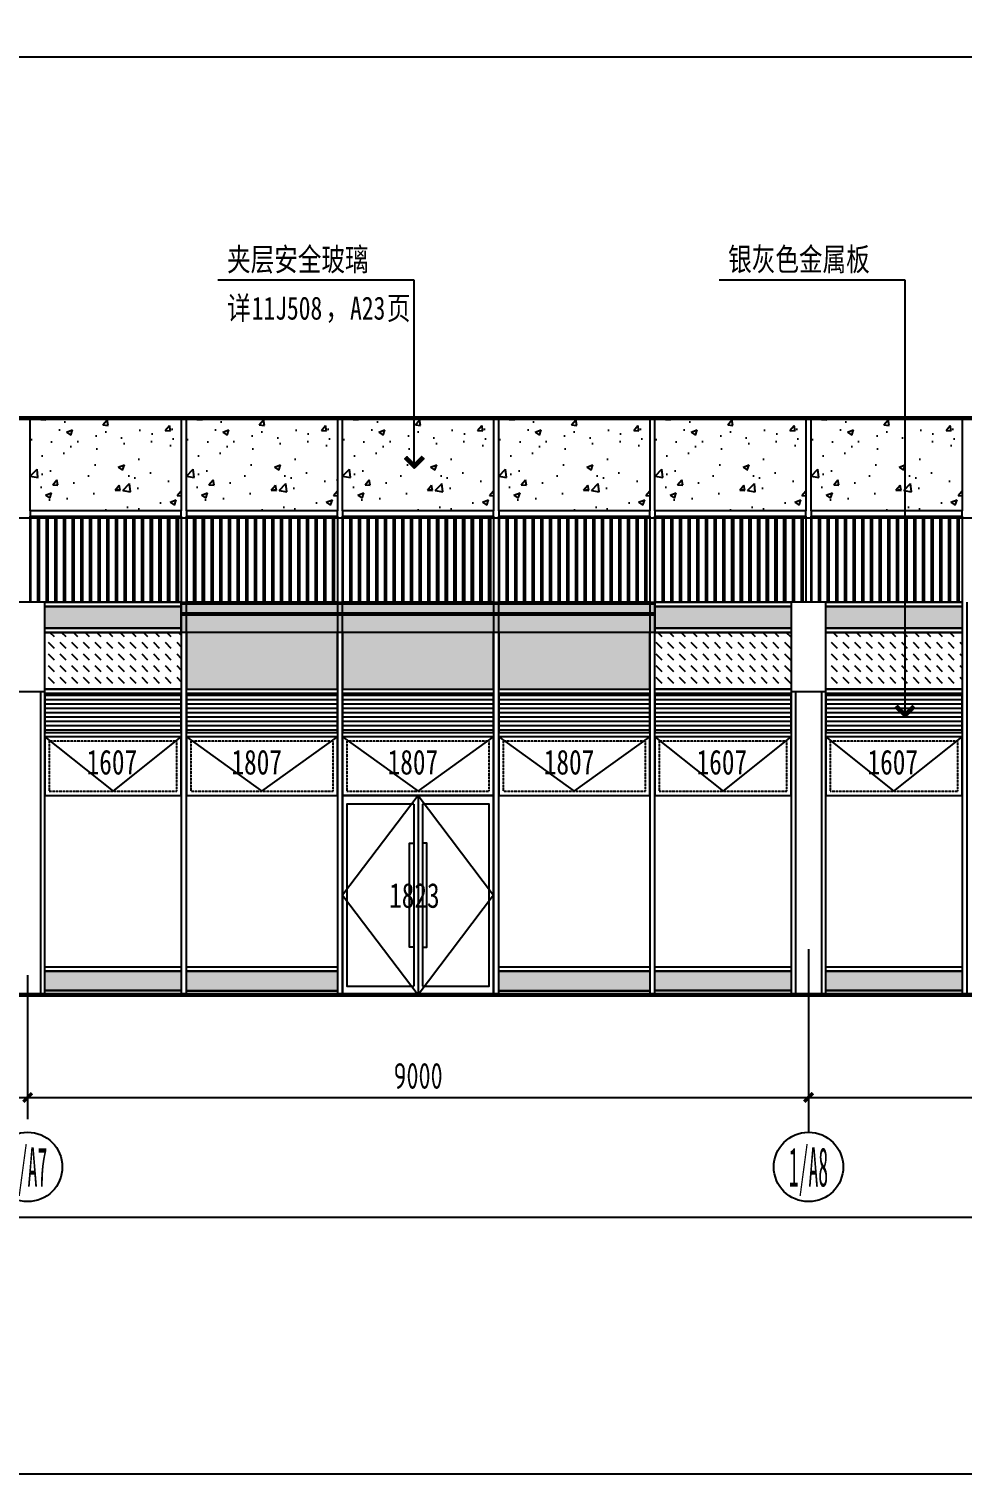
# Model space of a CAD drawing. Extents: x 72637 to 526294, y -245768 to 30884.
# Drawn here: x 188658 to 199413, y -110581 to -93920 of the extents above; entities that cross this region are included whole.
import ezdxf
from ezdxf.enums import TextEntityAlignment as Align

# ---------------------------------------------------------------- set-up
doc = ezdxf.new("R2010")
doc.units = 0
doc.header["$LTSCALE"] = 10
doc.header["$MEASUREMENT"] = 0
doc.linetypes.add('DASH', pattern=[0.35, 0.25, -0.1])
for name, color, linetype in [('$1$05-填充_天正', 26, 'Continuous'), ('01-标注_符号', 200, 'Continuous'), ('01-标注_轴线坐标', 132, 'Continuous'), ('02-TEXT_标注', 130, 'Continuous'), ('02-TEXT_轴号', 7, 'Continuous'), ('05-填充_156', 156, 'Continuous'), ('05-填充_168', 168, 'Continuous'), ('05-填充_18', 18, 'Continuous'), ('A-C_玻璃幕墙', 140, 'Continuous'), ('A-C_窗', 140, 'Continuous'), ('A-C_门', 150, 'Continuous'), ('AXIS_TEXT', 7, 'Continuous'), ('D-铝板', 181, 'Continuous'), ('E-立面轮廓', 241, 'Continuous')]:
    doc.layers.add(name, color=color, linetype=linetype)
doc.layers.add('04-不打印_辅助线', color=165, linetype='Continuous', plot=False)
doc.layers.add('DIM_MODI', color=6, linetype='Continuous', plot=False)
doc.styles.add('_TCH_AXIS', font='STXIHEI.TTF', dxfattribs={"width": 0.75})
doc.styles.add('_TCH_DIM_T3', font='ROS1', dxfattribs={"width": 0.8, "bigfont": 'JD'})
doc.styles.add('_TCH_LABEL', font='', dxfattribs={"width": 0.75})
doc.styles.add('COMPLEX', font='COMPLEX')
doc.styles.add('logo-3', font='', dxfattribs={"width": 0.8})
doc.styles.get("Standard").update_dxf_attribs({"font": 'STXIHEI.TTF', "width": 0.75})
doc.styles.get('_TCH_LABEL').set_extended_font_data('SimSun')
doc.styles.get('logo-3').set_extended_font_data('SimSun')
doc.dimstyles.new('_TCH_ARCH&&100', dxfattribs={"dimtxt": 297.5, "dimasz": 100, "dimexe": 250, "dimexo": 300, "dimgap": 100, "dimtad": 1, "dimdec": 0, "dimzin": 0, "dimdsep": 46, "dimtxsty": '_TCH_DIM_T3', "dimblk": 'ARCHTICK', "dimcen": 0.09, "dimclrt": 7, "dimazin": 2, "dimtfac": 1, "dimtdec": 0, "dimtix": 1, "dimtmove": 2, "dimatfit": 3, "dimfxl": 0, "dimtolj": 1, "dimtzin": 0, "dimarcsym": 0})
doc.dimstyles.new('副本 ISO-1', dxfattribs={"dimtxt": 2.5, "dimasz": 1.5, "dimexe": 1.25, "dimexo": 0.625, "dimtad": 1, "dimdec": 0, "dimtxsty": 'logo-3', "dimblk": 'ARCHTICK', "dimcen": 2.5, "dimdle": 1, "dimadec": 0, "dimazin": 0, "dimtfac": 1, "dimtdec": 0, "dimtix": 1, "dimtmove": 0, "dimatfit": 3, "dimldrblk": 'AR', "dimfxl": 0, "dimarcsym": 0})

# ---------------------------------------------------------------- blocks, each defined once
blk = doc.blocks.new('jhkuyfuk')
blk.add_lwpolyline([(-200, 0), (200, 0), (200, 4530), (-200, 4530)], close=True)
for points in [[(-200, 3500), (200, 3500)], [(-150, 3500), (-150, 0)], [(150, 3500), (150, 0)]]:
    blk.add_lwpolyline(points)
blk = doc.blocks.new('*U121')
at = {"layer": 'A-C_玻璃幕墙'}
blk.add_lwpolyline([(-30, 2265), (-30, -2265), (30, -2265), (30, 2265)], dxfattribs=at)
blk = doc.blocks.new('*U122')
at = {"layer": 'A-C_玻璃幕墙', "color": 0, "linetype": 'ByBlock', "lineweight": -2, "transparency": 16777216}
for p in [(0, 0), (1800, 0), (3600, 0), (5400, 0)]:
    blk.add_blockref('*U121', p, dxfattribs=at)
blk = doc.blocks.new('A$C5BC7050D')
for points in [[(-1735, 0), (5, 0), (5, 2300), (-1735, 2300)], [(-915, 550), (-965, 550), (-965, 1750), (-915, 1750)], [(-815, 550), (-765, 550), (-765, 1750), (-815, 1750)]]:
    blk.add_lwpolyline(points, close=True)
for points in [[(-865, 2300), (-1735, 1150), (-865, 0)], [(-915, 2200), (-1685, 2200), (-1685, 100), (-915, 100)], [(-915, 2200), (-915, 100)], [(-865, 2300), (-865, 0)], [(-865, 2300), (5, 1150), (-865, 0)], [(-815, 2200), (-815, 100)], [(-815, 100), (-45, 100), (-45, 2200), (-815, 2200)]]:
    blk.add_lwpolyline(points)
at = {"layer": '04-不打印_辅助线', "style": '_TCH_AXIS', "width": 0.75}
blk.add_text('1823', height=285.4, dxfattribs=at).set_placement((-1199, 1005))
blk = doc.blocks.new('A$C2E0A5E3B')
blk.add_lwpolyline([(-5, 0), (1735, 0), (1735, 675), (-5, 675)], close=True)
for points in [[(-5, 675), (865, 50)], [(865, 50), (1735, 675)]]:
    blk.add_lwpolyline(points)
at = {"linetype": 'DASH'}
blk.add_lwpolyline([(45, 50), (1685, 50), (1685, 625), (45, 625)], close=True, dxfattribs=at)
at = {"layer": '04-不打印_辅助线', "width": 0.75}
blk.add_text('1807', height=285.4, dxfattribs=at).set_placement((514, 242))
blk = doc.blocks.new('*U128')
at = {"layer": 'A-C_窗'}
blk.add_blockref('A$C2E0A5E3B', (-865, -337.5), dxfattribs=at)
blk = doc.blocks.new('*U129')
at = {"layer": 'A-C_窗', "color": 0, "linetype": 'ByBlock', "lineweight": -2, "transparency": 16777216}
for p in [(0, 0), (1800, 0), (3600, 0)]:
    blk.add_blockref('*U128', p, dxfattribs=at)
blk = doc.blocks.new('*U132')
at = {"layer": 'A-C_玻璃幕墙'}
blk.add_lwpolyline([(-30, 2265), (-30, -2265), (30, -2265), (30, 2265)], dxfattribs=at)
blk = doc.blocks.new('*U133')
at = {"layer": 'A-C_玻璃幕墙', "color": 0, "linetype": 'ByBlock', "lineweight": -2, "transparency": 16777216}
for p in [(0, 0), (1800, 0), (3600, 0), (5400, 0)]:
    blk.add_blockref('*U132', p, dxfattribs=at)
blk = doc.blocks.new('*U148')
at = {"layer": '05-填充_156'}
h = blk.add_hatch(dxfattribs=at)
h.set_pattern_fill('DASH', color=256, scale=100, angle=315)
h.set_pattern_definition([(315, (-155019.49, 99447.835), (134.70384, -3e-14), [95.25, -95.25])])
h.paths.add_polyline_path([(0, 655), (1570, 655), (1570, 0), (0, 0)])
blk.add_lwpolyline([(0, 655), (1570, 655), (1570, 0), (0, 0)], close=True)
blk = doc.blocks.new('*U149')
at = {"layer": 'A-C_玻璃幕墙'}
blk.add_blockref('*U148', (-785, -327), dxfattribs=at)
blk = doc.blocks.new('*U150')
at = {"layer": 'A-C_玻璃幕墙', "color": 0, "linetype": 'ByBlock', "lineweight": -2, "transparency": 16777216}
for p in [(0, 0), (7030, 0)]:
    blk.add_blockref('*U149', p, dxfattribs=at)
blk = doc.blocks.new('*U151')
at = {"layer": 'A-C_玻璃幕墙'}
blk.add_blockref('*U148', (-785, -327), dxfattribs=at)
blk = doc.blocks.new('*U152')
at = {"layer": 'A-C_玻璃幕墙', "color": 0, "linetype": 'ByBlock', "lineweight": -2, "transparency": 16777216}
for p in [(0, 0), (7030, 0)]:
    blk.add_blockref('*U151', p, dxfattribs=at)
blk = doc.blocks.new('jtdyy')
at = {"layer": '05-填充_168'}
h = blk.add_hatch(color=256, dxfattribs=at)
h.dxf.hatch_style = 1
h.paths.add_polyline_path([(1570, 50), (0, 50), (0, 275), (1570, 275)])
for points in [[(1570, 275), (0, 275), (0, 325), (1570, 325)], [(1570, 50), (0, 50), (0, 275), (1570, 275)], [(1570, 0), (0, 0), (0, 50), (1570, 50)]]:
    blk.add_lwpolyline(points, close=True)
blk = doc.blocks.new('jhtdrjytd')
at = {"layer": '05-填充_156'}
h = blk.add_hatch(dxfattribs=at)
h.set_pattern_fill('_USER', color=256, scale=50, pattern_type=0)
h.set_pattern_definition([(0, (770, 50), (0, 50), [])])
h.paths.add_polyline_path([(0, 50), (1570, 50), (1570, 500), (0, 500)])
at = {"layer": '05-填充_168'}
h = blk.add_hatch(color=256, dxfattribs=at)
h.dxf.hatch_style = 1
h.paths.add_polyline_path([(1570, 1255), (0, 1255), (0, 1505), (1570, 1505)])
for points in [[(1570, 1505), (0, 1505), (0, 1555), (1570, 1555)], [(1570, 1255), (0, 1255), (0, 1505), (1570, 1505)], [(1570, 1205), (0, 1205), (0, 1255), (1570, 1255)], [(1570, 500), (0, 500), (0, 550), (1570, 550)], [(0, 50), (1570, 50), (1570, 500), (0, 500)], [(1570, 0), (0, 0), (0, 50), (1570, 50)]]:
    blk.add_lwpolyline(points, close=True)
blk = doc.blocks.new('*U163')
at = {"layer": 'A-C_玻璃幕墙'}
for name, p in [('jhtdrjytd', (-785, 710)), ('jtdyy', (-785, -2265))]:
    blk.add_blockref(name, p, dxfattribs=at)
blk = doc.blocks.new('*U164')
at = {"layer": 'A-C_玻璃幕墙', "color": 0, "linetype": 'ByBlock', "lineweight": -2, "transparency": 16777216}
for p in [(0, 0), (7030, 0)]:
    blk.add_blockref('*U163', p, dxfattribs=at)
blk = doc.blocks.new('*U126')
at = {"layer": '05-填充_156'}
h = blk.add_hatch(dxfattribs=at)
h.set_pattern_fill('_USER', color=256, scale=50, pattern_type=0)
h.set_pattern_definition([(0, (940, 50), (0, 50), [])])
h.paths.add_polyline_path([(0, 50), (1740, 50), (1740, 500), (0, 500)])
at = {"layer": '05-填充_168'}
h = blk.add_hatch(color=256, dxfattribs=at)
h.dxf.hatch_style = 1
h.paths.add_polyline_path([(1740, 1205), (0, 1205), (0, 550), (1740, 550)])
for points in [[(0, 1555), (1740, 1555)], [(1740, 1205), (0, 1205)]]:
    blk.add_lwpolyline(points)
for points in [[(0, 550), (1740, 550), (1740, 1205), (0, 1205)], [(1740, 500), (0, 500), (0, 550), (1740, 550)], [(0, 50), (1740, 50), (1740, 500), (0, 500)], [(1740, 0), (0, 0), (0, 50), (1740, 50)]]:
    blk.add_lwpolyline(points, close=True)
blk = doc.blocks.new('*U165')
at = {"layer": 'A-C_玻璃幕墙'}
blk.add_blockref('*U126', (-870, -777), dxfattribs=at)
blk = doc.blocks.new('*U166')
at = {"layer": 'A-C_玻璃幕墙', "color": 0, "linetype": 'ByBlock', "lineweight": -2, "transparency": 16777216}
for p in [(0, 0), (1800, 0), (3600, 0)]:
    blk.add_blockref('*U165', p, dxfattribs=at)
blk = doc.blocks.new('*U167')
at = {"layer": '05-填充_168'}
h = blk.add_hatch(color=256, dxfattribs=at)
h.dxf.hatch_style = 1
h.paths.add_polyline_path([(1740, 50), (0, 50), (0, 275), (1740, 275)])
for points in [[(1740, 275), (0, 275), (0, 325), (1740, 325)], [(1740, 50), (0, 50), (0, 275), (1740, 275)], [(1740, 0), (0, 0), (0, 50), (1740, 50)]]:
    blk.add_lwpolyline(points, close=True)
blk = doc.blocks.new('*U168')
at = {"layer": 'A-C_玻璃幕墙'}
blk.add_blockref('*U167', (-870, -163), dxfattribs=at)
blk = doc.blocks.new('*U169')
at = {"layer": 'A-C_玻璃幕墙', "color": 0, "linetype": 'ByBlock', "lineweight": -2, "transparency": 16777216}
for p in [(0, 0), (3600, 0)]:
    blk.add_blockref('*U168', p, dxfattribs=at)
blk = doc.blocks.new('*U171')
at = {"layer": 'A-C_玻璃幕墙'}
for name, p in [('jhtdrjytd', (-785, 710)), ('jtdyy', (-785, -2265))]:
    blk.add_blockref(name, p, dxfattribs=at)
blk = doc.blocks.new('*U172')
at = {"layer": 'A-C_玻璃幕墙', "color": 0, "linetype": 'ByBlock', "lineweight": -2, "transparency": 16777216}
for p in [(0, 0), (7030, 0)]:
    blk.add_blockref('*U171', p, dxfattribs=at)
blk = doc.blocks.new('*U88')
at = {"layer": '05-填充_18'}
h = blk.add_hatch(color=256, dxfattribs=at)
h.dxf.hatch_style = 1
h.paths.add_polyline_path([(0, 350), (5460, 350), (5460, 0), (0, 0)])
blk.add_lwpolyline([(0, 350), (5460, 350), (5460, 0), (0, 0)], close=True)
for points in [[(5460, 325), (0, 325)], [(0, 225), (5460, 225)], [(5460, 200), (0, 200)]]:
    blk.add_lwpolyline(points)
blk = doc.blocks.new('_ArchTick')
at = {"color": 0, "linetype": 'ByBlock', "const_width": 0.4}
blk.add_lwpolyline([(-0.5, -0.5), (0.5, 0.5)], dxfattribs=at)
blk = doc.blocks.new('*X11')
at = {"color": 0}
for p, q in [((-1012.301, 1692.734), (-1012.295, 1692.734)), ((-1012.301, 1692.711), (-1012.301, 1692.734)), ((-1012.3, 1692.735), (-1012.296, 1692.735)), ((-1012.3, 1692.71), (-1012.3, 1692.735)), ((-1012.299, 1692.736), (-1012.297, 1692.736)), ((-1012.299, 1692.709), (-1012.299, 1692.736)), ((-1012.298, 1692.708), (-1012.298, 1692.736)), ((-1012.297, 1692.707), (-1012.297, 1692.735)), ((-1012.296, 1692.706), (-1012.296, 1692.734)), ((-1012.295, 1692.705), (-1012.295, 1692.733)), ((-1012.312, 1692.723), (-1012.284, 1692.723)), ((-1012.312, 1692.722), (-1012.312, 1692.723)), ((-1012.311, 1692.724), (-1012.285, 1692.724)), ((-1012.311, 1692.721), (-1012.311, 1692.724)), ((-1012.311, 1692.722), (-1012.283, 1692.722)), ((-1012.31, 1692.725), (-1012.286, 1692.725)), ((-1012.31, 1692.72), (-1012.31, 1692.725)), ((-1012.31, 1692.721), (-1012.282, 1692.721)), ((-1012.309, 1692.726), (-1012.287, 1692.726)), ((-1012.309, 1692.719), (-1012.309, 1692.726)), ((-1012.309, 1692.72), (-1012.281, 1692.72)), ((-1012.308, 1692.727), (-1012.288, 1692.727)), ((-1012.308, 1692.718), (-1012.308, 1692.727)), ((-1012.308, 1692.719), (-1012.28, 1692.719)), ((-1012.307, 1692.728), (-1012.289, 1692.728)), ((-1012.307, 1692.717), (-1012.307, 1692.728)), ((-1012.307, 1692.718), (-1012.279, 1692.718)), ((-1012.306, 1692.729), (-1012.29, 1692.729)), ((-1012.306, 1692.716), (-1012.306, 1692.729)), ((-1012.306, 1692.717), (-1012.278, 1692.717)), ((-1012.305, 1692.73), (-1012.291, 1692.73)), ((-1012.305, 1692.715), (-1012.305, 1692.73)), ((-1012.305, 1692.716), (-1012.277, 1692.716)), ((-1012.304, 1692.731), (-1012.292, 1692.731)), ((-1012.304, 1692.714), (-1012.304, 1692.731)), ((-1012.304, 1692.715), (-1012.276, 1692.715)), ((-1012.303, 1692.732), (-1012.293, 1692.732)), ((-1012.303, 1692.713), (-1012.303, 1692.732)), ((-1012.303, 1692.714), (-1012.275, 1692.714)), ((-1012.302, 1692.733), (-1012.294, 1692.733)), ((-1012.302, 1692.712), (-1012.302, 1692.733)), ((-1012.302, 1692.713), (-1012.274, 1692.713)), ((-1012.301, 1692.712), (-1012.273, 1692.712)), ((-1012.3, 1692.711), (-1012.272, 1692.711)), ((-1012.299, 1692.71), (-1012.271, 1692.71)), ((-1012.299, 1692.631), (-1012.27, 1692.631)), ((-1012.299, 1692.604), (-1012.299, 1692.631)), ((-1012.298, 1692.709), (-1012.27, 1692.709)), ((-1012.298, 1692.632), (-1012.269, 1692.632)), ((-1012.298, 1692.603), (-1012.298, 1692.632)), ((-1012.297, 1692.708), (-1012.269, 1692.708)), ((-1012.297, 1692.633), (-1012.268, 1692.633)), ((-1012.297, 1692.604), (-1012.297, 1692.633)), ((-1012.296, 1692.707), (-1012.268, 1692.707)), ((-1012.296, 1692.634), (-1012.267, 1692.634)), ((-1012.296, 1692.605), (-1012.296, 1692.634)), ((-1012.295, 1692.706), (-1012.267, 1692.706)), ((-1012.295, 1692.635), (-1012.266, 1692.635)), ((-1012.295, 1692.606), (-1012.295, 1692.635)), ((-1012.294, 1692.704), (-1012.294, 1692.732)), ((-1012.294, 1692.705), (-1012.266, 1692.705)), ((-1012.294, 1692.636), (-1012.265, 1692.636)), ((-1012.294, 1692.607), (-1012.294, 1692.636)), ((-1012.293, 1692.703), (-1012.293, 1692.731)), ((-1012.293, 1692.704), (-1012.265, 1692.704)), ((-1012.293, 1692.637), (-1012.264, 1692.637)), ((-1012.293, 1692.608), (-1012.293, 1692.637)), ((-1012.292, 1692.702), (-1012.292, 1692.73)), ((-1012.292, 1692.703), (-1012.264, 1692.703)), ((-1012.292, 1692.638), (-1012.263, 1692.638)), ((-1012.292, 1692.609), (-1012.292, 1692.638)), ((-1012.291, 1692.701), (-1012.291, 1692.729)), ((-1012.291, 1692.702), (-1012.263, 1692.702)), ((-1012.291, 1692.639), (-1012.262, 1692.639)), ((-1012.291, 1692.61), (-1012.291, 1692.639)), ((-1012.29, 1692.7), (-1012.29, 1692.728)), ((-1012.29, 1692.701), (-1012.262, 1692.701)), ((-1012.29, 1692.64), (-1012.261, 1692.64)), ((-1012.29, 1692.611), (-1012.29, 1692.64)), ((-1012.289, 1692.699), (-1012.289, 1692.727)), ((-1012.289, 1692.7), (-1012.261, 1692.7)), ((-1012.289, 1692.641), (-1012.26, 1692.641)), ((-1012.289, 1692.612), (-1012.289, 1692.641)), ((-1012.288, 1692.698), (-1012.288, 1692.726)), ((-1012.288, 1692.699), (-1012.26, 1692.699)), ((-1012.288, 1692.642), (-1012.259, 1692.642)), ((-1012.288, 1692.613), (-1012.288, 1692.642)), ((-1012.287, 1692.697), (-1012.287, 1692.725)), ((-1012.287, 1692.698), (-1012.259, 1692.698)), ((-1012.287, 1692.643), (-1012.258, 1692.643)), ((-1012.287, 1692.614), (-1012.287, 1692.643)), ((-1012.286, 1692.696), (-1012.286, 1692.724)), ((-1012.286, 1692.697), (-1012.258, 1692.697)), ((-1012.286, 1692.644), (-1012.257, 1692.644)), ((-1012.286, 1692.615), (-1012.286, 1692.644)), ((-1012.285, 1692.695), (-1012.285, 1692.723)), ((-1012.285, 1692.696), (-1012.257, 1692.696)), ((-1012.285, 1692.645), (-1012.256, 1692.645)), ((-1012.285, 1692.616), (-1012.285, 1692.645)), ((-1012.284, 1692.694), (-1012.284, 1692.722)), ((-1012.284, 1692.695), (-1012.256, 1692.695)), ((-1012.284, 1692.646), (-1012.255, 1692.646)), ((-1012.284, 1692.617), (-1012.284, 1692.646)), ((-1012.283, 1692.693), (-1012.283, 1692.721)), ((-1012.283, 1692.694), (-1012.255, 1692.694)), ((-1012.283, 1692.647), (-1012.254, 1692.647)), ((-1012.283, 1692.618), (-1012.283, 1692.647)), ((-1012.282, 1692.692), (-1012.282, 1692.72)), ((-1012.282, 1692.693), (-1012.254, 1692.693)), ((-1012.282, 1692.648), (-1012.253, 1692.648)), ((-1012.282, 1692.619), (-1012.282, 1692.648)), ((-1012.281, 1692.691), (-1012.281, 1692.719)), ((-1012.281, 1692.692), (-1012.253, 1692.692)), ((-1012.281, 1692.649), (-1012.252, 1692.649)), ((-1012.281, 1692.62), (-1012.281, 1692.649)), ((-1012.28, 1692.69), (-1012.28, 1692.718)), ((-1012.28, 1692.691), (-1012.252, 1692.691)), ((-1012.28, 1692.65), (-1012.251, 1692.65)), ((-1012.28, 1692.621), (-1012.28, 1692.65)), ((-1012.279, 1692.689), (-1012.279, 1692.717)), ((-1012.279, 1692.69), (-1012.251, 1692.69)), ((-1012.279, 1692.651), (-1012.25, 1692.651)), ((-1012.279, 1692.622), (-1012.279, 1692.651)), ((-1012.278, 1692.688), (-1012.278, 1692.716)), ((-1012.278, 1692.689), (-1012.25, 1692.689)), ((-1012.278, 1692.652), (-1012.249, 1692.652)), ((-1012.278, 1692.623), (-1012.278, 1692.652)), ((-1012.277, 1692.687), (-1012.277, 1692.715)), ((-1012.277, 1692.688), (-1012.249, 1692.688)), ((-1012.277, 1692.653), (-1012.248, 1692.653)), ((-1012.277, 1692.624), (-1012.277, 1692.653)), ((-1012.276, 1692.686), (-1012.276, 1692.714)), ((-1012.276, 1692.687), (-1012.248, 1692.687)), ((-1012.276, 1692.654), (-1012.247, 1692.654)), ((-1012.276, 1692.625), (-1012.276, 1692.654)), ((-1012.275, 1692.685), (-1012.275, 1692.713)), ((-1012.275, 1692.686), (-1012.247, 1692.686)), ((-1012.275, 1692.655), (-1012.246, 1692.655)), ((-1012.275, 1692.626), (-1012.275, 1692.655)), ((-1012.274, 1692.684), (-1012.274, 1692.712)), ((-1012.274, 1692.685), (-1012.246, 1692.685)), ((-1012.274, 1692.656), (-1012.245, 1692.656)), ((-1012.274, 1692.627), (-1012.274, 1692.656)), ((-1012.273, 1692.683), (-1012.273, 1692.711)), ((-1012.273, 1692.684), (-1012.245, 1692.684)), ((-1012.273, 1692.657), (-1012.244, 1692.657)), ((-1012.273, 1692.628), (-1012.273, 1692.657)), ((-1012.272, 1692.682), (-1012.272, 1692.71)), ((-1012.272, 1692.683), (-1012.244, 1692.683)), ((-1012.272, 1692.658), (-1012.243, 1692.658)), ((-1012.272, 1692.629), (-1012.272, 1692.658)), ((-1012.271, 1692.681), (-1012.271, 1692.709)), ((-1012.271, 1692.682), (-1012.243, 1692.682)), ((-1012.271, 1692.659), (-1012.242, 1692.659)), ((-1012.271, 1692.63), (-1012.271, 1692.659)), ((-1012.27, 1692.68), (-1012.27, 1692.708)), ((-1012.27, 1692.681), (-1012.242, 1692.681)), ((-1012.27, 1692.66), (-1012.241, 1692.66)), ((-1012.27, 1692.631), (-1012.27, 1692.66)), ((-1012.269, 1692.679), (-1012.269, 1692.707)), ((-1012.269, 1692.68), (-1012.241, 1692.68)), ((-1012.269, 1692.661), (-1012.24, 1692.661)), ((-1012.269, 1692.632), (-1012.269, 1692.661)), ((-1012.268, 1692.678), (-1012.268, 1692.706)), ((-1012.268, 1692.679), (-1012.24, 1692.679)), ((-1012.268, 1692.662), (-1012.239, 1692.662)), ((-1012.268, 1692.633), (-1012.268, 1692.662)), ((-1012.267, 1692.677), (-1012.267, 1692.705)), ((-1012.267, 1692.678), (-1012.239, 1692.678)), ((-1012.267, 1692.663), (-1012.238, 1692.663)), ((-1012.267, 1692.634), (-1012.267, 1692.663)), ((-1012.266, 1692.676), (-1012.266, 1692.704)), ((-1012.266, 1692.677), (-1012.238, 1692.677)), ((-1012.266, 1692.664), (-1012.237, 1692.664)), ((-1012.266, 1692.635), (-1012.266, 1692.664)), ((-1012.265, 1692.675), (-1012.265, 1692.703)), ((-1012.265, 1692.676), (-1012.237, 1692.676)), ((-1012.265, 1692.665), (-1012.236, 1692.665)), ((-1012.265, 1692.636), (-1012.265, 1692.665)), ((-1012.264, 1692.674), (-1012.264, 1692.702)), ((-1012.264, 1692.675), (-1012.236, 1692.675)), ((-1012.264, 1692.666), (-1012.235, 1692.666)), ((-1012.264, 1692.637), (-1012.264, 1692.666)), ((-1012.263, 1692.673), (-1012.263, 1692.701)), ((-1012.263, 1692.674), (-1012.235, 1692.674)), ((-1012.263, 1692.667), (-1012.234, 1692.667)), ((-1012.263, 1692.638), (-1012.263, 1692.667)), ((-1012.262, 1692.672), (-1012.262, 1692.7)), ((-1012.262, 1692.673), (-1012.234, 1692.673)), ((-1012.262, 1692.668), (-1012.233, 1692.668)), ((-1012.262, 1692.639), (-1012.262, 1692.668)), ((-1012.261, 1692.671), (-1012.261, 1692.699)), ((-1012.261, 1692.672), (-1012.233, 1692.672)), ((-1012.261, 1692.669), (-1012.232, 1692.669)), ((-1012.261, 1692.64), (-1012.261, 1692.669)), ((-1012.26, 1692.67), (-1012.26, 1692.698)), ((-1012.26, 1692.671), (-1012.232, 1692.671)), ((-1012.26, 1692.67), (-1012.231, 1692.67)), ((-1012.26, 1692.641), (-1012.26, 1692.67)), ((-1012.259, 1692.642), (-1012.259, 1692.697)), ((-1012.258, 1692.643), (-1012.258, 1692.696)), ((-1012.257, 1692.644), (-1012.257, 1692.695)), ((-1012.256, 1692.645), (-1012.256, 1692.694)), ((-1012.255, 1692.646), (-1012.255, 1692.693)), ((-1012.254, 1692.647), (-1012.254, 1692.692)), ((-1012.253, 1692.648), (-1012.253, 1692.691)), ((-1012.252, 1692.649), (-1012.252, 1692.69)), ((-1012.251, 1692.65), (-1012.251, 1692.689)), ((-1012.25, 1692.651), (-1012.25, 1692.688)), ((-1012.249, 1692.652), (-1012.249, 1692.687)), ((-1012.248, 1692.653), (-1012.248, 1692.686)), ((-1012.247, 1692.654), (-1012.247, 1692.685)), ((-1012.246, 1692.655), (-1012.246, 1692.684)), ((-1012.245, 1692.656), (-1012.245, 1692.683)), ((-1012.244, 1692.657), (-1012.244, 1692.682)), ((-1012.243, 1692.658), (-1012.243, 1692.681)), ((-1012.242, 1692.659), (-1012.242, 1692.68)), ((-1012.241, 1692.66), (-1012.241, 1692.679)), ((-1012.24, 1692.661), (-1012.24, 1692.678)), ((-1012.239, 1692.662), (-1012.239, 1692.677)), ((-1012.238, 1692.663), (-1012.238, 1692.676)), ((-1012.237, 1692.664), (-1012.237, 1692.675)), ((-1012.236, 1692.665), (-1012.236, 1692.674)), ((-1012.235, 1692.666), (-1012.235, 1692.673)), ((-1012.234, 1692.667), (-1012.234, 1692.672)), ((-1012.233, 1692.668), (-1012.233, 1692.671)), ((-1012.232, 1692.669), (-1012.232, 1692.67)), ((-1012.312, 1692.618), (-1012.283, 1692.618)), ((-1012.312, 1692.617), (-1012.312, 1692.618)), ((-1012.311, 1692.619), (-1012.282, 1692.619)), ((-1012.311, 1692.616), (-1012.311, 1692.619)), ((-1012.311, 1692.617), (-1012.284, 1692.617)), ((-1012.31, 1692.62), (-1012.281, 1692.62)), ((-1012.31, 1692.615), (-1012.31, 1692.62)), ((-1012.31, 1692.616), (-1012.285, 1692.616)), ((-1012.309, 1692.621), (-1012.28, 1692.621)), ((-1012.309, 1692.614), (-1012.309, 1692.621)), ((-1012.309, 1692.615), (-1012.286, 1692.615)), ((-1012.308, 1692.622), (-1012.279, 1692.622)), ((-1012.308, 1692.613), (-1012.308, 1692.622)), ((-1012.308, 1692.614), (-1012.287, 1692.614)), ((-1012.307, 1692.623), (-1012.278, 1692.623)), ((-1012.307, 1692.612), (-1012.307, 1692.623)), ((-1012.307, 1692.613), (-1012.288, 1692.613)), ((-1012.306, 1692.624), (-1012.277, 1692.624)), ((-1012.306, 1692.611), (-1012.306, 1692.624)), ((-1012.306, 1692.612), (-1012.289, 1692.612)), ((-1012.305, 1692.625), (-1012.276, 1692.625)), ((-1012.305, 1692.61), (-1012.305, 1692.625)), ((-1012.305, 1692.611), (-1012.29, 1692.611)), ((-1012.304, 1692.626), (-1012.275, 1692.626)), ((-1012.304, 1692.609), (-1012.304, 1692.626)), ((-1012.304, 1692.61), (-1012.291, 1692.61)), ((-1012.303, 1692.627), (-1012.274, 1692.627)), ((-1012.303, 1692.608), (-1012.303, 1692.627)), ((-1012.303, 1692.609), (-1012.292, 1692.609)), ((-1012.302, 1692.628), (-1012.273, 1692.628)), ((-1012.302, 1692.607), (-1012.302, 1692.628)), ((-1012.302, 1692.608), (-1012.293, 1692.608)), ((-1012.301, 1692.629), (-1012.272, 1692.629)), ((-1012.301, 1692.606), (-1012.301, 1692.629)), ((-1012.301, 1692.607), (-1012.294, 1692.607)), ((-1012.3, 1692.63), (-1012.271, 1692.63)), ((-1012.3, 1692.605), (-1012.3, 1692.63)), ((-1012.3, 1692.606), (-1012.295, 1692.606)), ((-1012.299, 1692.605), (-1012.296, 1692.605)), ((-1012.298, 1692.604), (-1012.297, 1692.604))]:
    blk.add_line(p, q, dxfattribs=at)
blk = doc.blocks.new('A-ARROW')
blk.add_lwpolyline([(0.081, 0.052), (0.067, 0.067), (0, 0), (0.067, -0.067), (0.081, -0.052), (0.028, 0)], close=True)
at = {"rotation": 180}
blk.add_blockref('*X11', (-1012.231, 1692.67), dxfattribs=at)
blk = doc.blocks.new('AR')
at = {"xscale": -21.59999999986031, "yscale": 21.59999999999127, "zscale": 21.6, "rotation": 359.9999997162888}
blk.add_blockref('A-ARROW', (0, 0), dxfattribs=at)
blk = doc.blocks.new('djaslkdjlaskjd')
blk.add_lwpolyline([(-5, 0), (1565, 0), (1565, 675), (-5, 675)], close=True)
for points in [[(-5, 675), (780, 50)], [(780, 50), (1565, 675)]]:
    blk.add_lwpolyline(points)
at = {"linetype": 'DASH'}
blk.add_lwpolyline([(45, 50), (1515, 50), (1515, 625), (45, 625)], close=True, dxfattribs=at)
at = {"layer": '04-不打印_辅助线', "width": 0.75}
blk.add_text('1607', height=285.4, dxfattribs=at).set_placement((475, 242))
blk = doc.blocks.new('*U2221')
at = {"layer": 'A-C_窗'}
blk.add_blockref('djaslkdjlaskjd', (-780, -337.5), dxfattribs=at)
blk = doc.blocks.new('*U2222')
at = {"layer": 'DIM_MODI', "color": 0, "linetype": 'ByBlock', "lineweight": -2, "transparency": 16777216}
for p in [(0, 0), (7030, 0)]:
    blk.add_blockref('*U2221', p, dxfattribs=at)
blk = doc.blocks.new('*U2223')
at = {"layer": 'A-C_窗'}
blk.add_blockref('djaslkdjlaskjd', (-780, -337.5), dxfattribs=at)
blk = doc.blocks.new('*U2224')
at = {"layer": 'DIM_MODI', "color": 0, "linetype": 'ByBlock', "lineweight": -2, "transparency": 16777216}
for p in [(0, 0), (7030, 0)]:
    blk.add_blockref('*U2223', p, dxfattribs=at)
blk = doc.blocks.new('*U234')
at = {"layer": '05-填充_156'}
h = blk.add_hatch(dxfattribs=at)
h.set_pattern_fill('_USER', color=256, scale=100, angle=90, pattern_type=0)
h.set_pattern_definition([(90, (60, 940), (-100, 6e-15), [])])
h.paths.add_polyline_path([(0, 990), (1740, 990), (1740, 0), (0, 0)])
h = blk.add_hatch(dxfattribs=at)
h.set_pattern_fill('_USER', color=256, scale=100, angle=90, pattern_type=0)
h.set_pattern_definition([(90, (80, 940), (-100, 6e-15), [])])
h.paths.add_polyline_path([(0, 990), (1740, 990), (1740, 0), (0, 0)])
for points in [[(1740, 1050), (0, 1050), (0, 2120), (1740, 2120)], [(0, 990), (1740, 990), (1740, 1050), (0, 1050)], [(0, 990), (1740, 990), (1740, 0), (0, 0)]]:
    blk.add_lwpolyline(points, close=True)
blk = doc.blocks.new('_AXISO')
blk.add_circle((0, 0), 0.5)
at = {"layer": 'AXIS_TEXT', "style": 'COMPLEX', "width": 1.041667}
blk.add_attdef('A', text='', height=0.56, dxfattribs=at).set_placement((-0.25, -0.28), (0.25, -0.28), align=Align.FIT)
blk = doc.blocks.new('*D2491')
at = {"layer": '01-标注_轴线坐标', "color": 0, "lineweight": -2, "transparency": 16777216}
for p, q in [((179447, -104831), (179447, -106490)), ((188643, -104831), (188643, -106490)), ((179447, -106240), (188643, -106240))]:
    blk.add_line(p, q, dxfattribs=at)
at = {"layer": 'Defpoints', "color": 0, "transparency": 16777216}
for p in [(179447, -104531), (188643, -104531), (188643, -106240)]:
    blk.add_point(p, dxfattribs=at)
at = {"layer": '01-标注_轴线坐标', "color": 0, "lineweight": -2, "transparency": 16777216, "xscale": 100, "yscale": 100, "zscale": 100, "rotation": 180}
blk.add_blockref('_ArchTick', (179447, -106240), dxfattribs=at)
at = {"layer": '01-标注_轴线坐标', "color": 0, "lineweight": -2, "transparency": 16777216, "xscale": 100, "yscale": 100, "zscale": 100}
blk.add_blockref('_ArchTick', (188643, -106240), dxfattribs=at)
at = {"layer": '01-标注_轴线坐标', "color": 7, "transparency": 16777216, "insert": (184045, -105992), "char_height": 297.5, "attachment_point": 5, "style": '_TCH_DIM_T3'}
blk.add_mtext('\\A1;9196', dxfattribs=at)
blk = doc.blocks.new('*D2492')
at = {"layer": '01-标注_轴线坐标', "color": 0, "lineweight": -2, "transparency": 16777216}
for p, q in [((188643, -104831), (188643, -106490)), ((197643, -104831), (197643, -106490)), ((188643, -106240), (197643, -106240))]:
    blk.add_line(p, q, dxfattribs=at)
at = {"layer": 'Defpoints', "color": 0, "transparency": 16777216}
for p in [(188643, -104531), (197643, -104531), (197643, -106240)]:
    blk.add_point(p, dxfattribs=at)
at = {"layer": '01-标注_轴线坐标', "color": 0, "lineweight": -2, "transparency": 16777216, "xscale": 100, "yscale": 100, "zscale": 100, "rotation": 180}
blk.add_blockref('_ArchTick', (188643, -106240), dxfattribs=at)
at = {"layer": '01-标注_轴线坐标', "color": 0, "lineweight": -2, "transparency": 16777216, "xscale": 100, "yscale": 100, "zscale": 100}
blk.add_blockref('_ArchTick', (197643, -106240), dxfattribs=at)
at = {"layer": '01-标注_轴线坐标', "color": 7, "transparency": 16777216, "insert": (193143, -105992), "char_height": 297.5, "attachment_point": 5, "style": '_TCH_DIM_T3'}
blk.add_mtext('\\A1;9000', dxfattribs=at)
blk = doc.blocks.new('*D2493')
at = {"layer": '01-标注_轴线坐标', "color": 0, "lineweight": -2, "transparency": 16777216}
for p, q in [((197643, -104831), (197643, -106490)), ((206643, -104831), (206643, -106490)), ((197643, -106240), (206643, -106240))]:
    blk.add_line(p, q, dxfattribs=at)
at = {"layer": 'Defpoints', "color": 0, "transparency": 16777216}
for p in [(197643, -104531), (206643, -104531), (206643, -106240)]:
    blk.add_point(p, dxfattribs=at)
at = {"layer": '01-标注_轴线坐标', "color": 0, "lineweight": -2, "transparency": 16777216, "xscale": 100, "yscale": 100, "zscale": 100, "rotation": 180}
blk.add_blockref('_ArchTick', (197643, -106240), dxfattribs=at)
at = {"layer": '01-标注_轴线坐标', "color": 0, "lineweight": -2, "transparency": 16777216, "xscale": 100, "yscale": 100, "zscale": 100}
blk.add_blockref('_ArchTick', (206643, -106240), dxfattribs=at)
at = {"layer": '01-标注_轴线坐标', "color": 7, "transparency": 16777216, "insert": (202143, -105992), "char_height": 297.5, "attachment_point": 5, "style": '_TCH_DIM_T3'}
blk.add_mtext('\\A1;9000', dxfattribs=at)

msp = doc.modelspace()

# ---------------------------------------------------------------- hatches: boundary and pattern name
at = {"layer": '$1$05-填充_天正'}
h = msp.add_hatch(dxfattribs=at)
h.set_pattern_fill('混凝土', color=256, scale=100)
h.set_pattern_definition([(50, (368075.1, 16140.1), (717.2602, -62.7521), [75, -825]), (355, (368075.1, 16140.1), (-138.7513, 752.1921), [60, -660]), (100.4514, (368134.9, 16134.85), (578.5094, 689.4395), [63.7402, -701.142]), (46.1842, (368075.1, 16340.1), (1067.241, -165.519), [112.5, -1237.5]), (96.6356, (368164, 16326.3), (934.6627, 974.118), [95.6103, -1051.713]), (351.1842, (368075.1, 16340.1), (934.662, 974.1186), [90, -990]), (21, (368175.1, 16290.1), (596.907, -402.6189), [75, -825]), (326, (368175.1, 16290.1), (243.3153, 725.15), [60, -660]), (71.4514, (368224.84, 16256.5), (840.2226, 322.5305), [63.7402, -701.142]), (37.5, (368075.1, 16140.08), (12.15986, 332.89385), [0, -652, 0, -670, 0, -662.5]), (7.5, (368075.1, 16140.1), (263.06954, 394.4117), [0, -382, 0, -637, 0, -252.5]), (327.5, (367852.1, 16140.08), (533.82244, -22.55487), [0, -250, 0, -780, 0, -1035]), (317.5, (367752.1, 16140.1), (583.1862, 100.105), [0, -325, 0, -518, 0, -735])])
h.paths.add_polyline_path([(188672.6, -98408), (190412.6, -98408), (190412.6, -99478), (188672.6, -99478)])
h = msp.add_hatch(dxfattribs=at)
h.set_pattern_fill('混凝土', color=256, scale=100)
h.set_pattern_definition([(50, (369875.1, 16140.1), (717.2602, -62.7521), [75, -825]), (355, (369875.1, 16140.1), (-138.7513, 752.1921), [60, -660]), (100.4514, (369934.9, 16134.85), (578.5094, 689.4395), [63.7402, -701.142]), (46.1842, (369875.1, 16340.1), (1067.241, -165.519), [112.5, -1237.5]), (96.6356, (369964, 16326.3), (934.6627, 974.118), [95.6103, -1051.713]), (351.1842, (369875.1, 16340.1), (934.662, 974.1186), [90, -990]), (21, (369975.1, 16290.1), (596.907, -402.6189), [75, -825]), (326, (369975.1, 16290.1), (243.3153, 725.15), [60, -660]), (71.4514, (370024.84, 16256.5), (840.2226, 322.5305), [63.7402, -701.142]), (37.5, (369875.1, 16140.08), (12.15986, 332.89385), [0, -652, 0, -670, 0, -662.5]), (7.5, (369875.1, 16140.1), (263.06954, 394.4117), [0, -382, 0, -637, 0, -252.5]), (327.5, (369652.1, 16140.08), (533.82244, -22.55487), [0, -250, 0, -780, 0, -1035]), (317.5, (369552.1, 16140.1), (583.1862, 100.105), [0, -325, 0, -518, 0, -735])])
h.paths.add_polyline_path([(190472.6, -98408), (192212.6, -98408), (192212.6, -99478), (190472.6, -99478)])
h = msp.add_hatch(dxfattribs=at)
h.set_pattern_fill('混凝土', color=256, scale=100)
h.set_pattern_definition([(50, (371675.1, 16140.1), (717.2602, -62.7521), [75, -825]), (355, (371675.1, 16140.1), (-138.7513, 752.1921), [60, -660]), (100.4514, (371734.9, 16134.85), (578.5094, 689.4395), [63.7402, -701.142]), (46.1842, (371675.1, 16340.1), (1067.241, -165.519), [112.5, -1237.5]), (96.6356, (371764, 16326.3), (934.6627, 974.118), [95.6103, -1051.713]), (351.1842, (371675.1, 16340.1), (934.662, 974.1186), [90, -990]), (21, (371775.1, 16290.1), (596.907, -402.6189), [75, -825]), (326, (371775.1, 16290.1), (243.3153, 725.15), [60, -660]), (71.4514, (371824.84, 16256.5), (840.2226, 322.5305), [63.7402, -701.142]), (37.5, (371675.1, 16140.08), (12.15986, 332.89385), [0, -652, 0, -670, 0, -662.5]), (7.5, (371675.1, 16140.1), (263.06954, 394.4117), [0, -382, 0, -637, 0, -252.5]), (327.5, (371452.1, 16140.08), (533.82244, -22.55487), [0, -250, 0, -780, 0, -1035]), (317.5, (371352.1, 16140.1), (583.1862, 100.105), [0, -325, 0, -518, 0, -735])])
h.paths.add_polyline_path([(192272.6, -98408), (194012.6, -98408), (194012.6, -99478), (192272.6, -99478)])
h = msp.add_hatch(dxfattribs=at)
h.set_pattern_fill('混凝土', color=256, scale=100)
h.set_pattern_definition([(50, (373475.1, 16140.1), (717.2602, -62.7521), [75, -825]), (355, (373475.1, 16140.1), (-138.7513, 752.1921), [60, -660]), (100.4514, (373534.9, 16134.85), (578.5094, 689.4395), [63.7402, -701.142]), (46.1842, (373475.1, 16340.1), (1067.241, -165.519), [112.5, -1237.5]), (96.6356, (373564, 16326.3), (934.6627, 974.118), [95.6103, -1051.713]), (351.1842, (373475.1, 16340.1), (934.662, 974.1186), [90, -990]), (21, (373575.1, 16290.1), (596.907, -402.6189), [75, -825]), (326, (373575.1, 16290.1), (243.3153, 725.15), [60, -660]), (71.4514, (373624.84, 16256.5), (840.2226, 322.5305), [63.7402, -701.142]), (37.5, (373475.1, 16140.08), (12.15986, 332.89385), [0, -652, 0, -670, 0, -662.5]), (7.5, (373475.1, 16140.1), (263.06954, 394.4117), [0, -382, 0, -637, 0, -252.5]), (327.5, (373252.1, 16140.08), (533.82244, -22.55487), [0, -250, 0, -780, 0, -1035]), (317.5, (373152.1, 16140.1), (583.1862, 100.105), [0, -325, 0, -518, 0, -735])])
h.paths.add_polyline_path([(194072.6, -98408), (195812.6, -98408), (195812.6, -99478), (194072.6, -99478)])
h = msp.add_hatch(dxfattribs=at)
h.set_pattern_fill('混凝土', color=256, scale=100)
h.set_pattern_definition([(50, (375275.1, 16140.1), (717.2602, -62.7521), [75, -825]), (355, (375275.1, 16140.1), (-138.7513, 752.1921), [60, -660]), (100.4514, (375334.9, 16134.85), (578.5094, 689.4395), [63.7402, -701.142]), (46.1842, (375275.1, 16340.1), (1067.241, -165.519), [112.5, -1237.5]), (96.6356, (375364, 16326.3), (934.6627, 974.118), [95.6103, -1051.713]), (351.1842, (375275.1, 16340.1), (934.662, 974.1186), [90, -990]), (21, (375375.1, 16290.1), (596.907, -402.6189), [75, -825]), (326, (375375.1, 16290.1), (243.3153, 725.15), [60, -660]), (71.4514, (375424.84, 16256.5), (840.2226, 322.5305), [63.7402, -701.142]), (37.5, (375275.1, 16140.08), (12.15986, 332.89385), [0, -652, 0, -670, 0, -662.5]), (7.5, (375275.1, 16140.1), (263.06954, 394.4117), [0, -382, 0, -637, 0, -252.5]), (327.5, (375052.1, 16140.08), (533.82244, -22.55487), [0, -250, 0, -780, 0, -1035]), (317.5, (374952.1, 16140.1), (583.1862, 100.105), [0, -325, 0, -518, 0, -735])])
h.paths.add_polyline_path([(195872.6, -98408), (197612.6, -98408), (197612.6, -99478), (195872.6, -99478)])
h = msp.add_hatch(dxfattribs=at)
h.set_pattern_fill('混凝土', color=256, scale=100)
h.set_pattern_definition([(50, (377075.1, 16140.1), (717.2602, -62.7521), [75, -825]), (355, (377075.1, 16140.1), (-138.7513, 752.1921), [60, -660]), (100.4514, (377134.9, 16134.85), (578.5094, 689.4395), [63.7402, -701.142]), (46.1842, (377075.1, 16340.1), (1067.241, -165.519), [112.5, -1237.5]), (96.6356, (377164, 16326.3), (934.6627, 974.118), [95.6103, -1051.713]), (351.1842, (377075.1, 16340.1), (934.662, 974.1186), [90, -990]), (21, (377175.1, 16290.1), (596.907, -402.6189), [75, -825]), (326, (377175.1, 16290.1), (243.3153, 725.15), [60, -660]), (71.4514, (377224.84, 16256.5), (840.2226, 322.5305), [63.7402, -701.142]), (37.5, (377075.1, 16140.08), (12.15986, 332.89385), [0, -652, 0, -670, 0, -662.5]), (7.5, (377075.1, 16140.1), (263.06954, 394.4117), [0, -382, 0, -637, 0, -252.5]), (327.5, (376852.1, 16140.08), (533.82244, -22.55487), [0, -250, 0, -780, 0, -1035]), (317.5, (376752.1, 16140.1), (583.1862, 100.105), [0, -325, 0, -518, 0, -735])])
h.paths.add_polyline_path([(197672.6, -98408), (199412.6, -98408), (199412.6, -99478), (197672.6, -99478)])

# ---------------------------------------------------------------- linework, layer by layer
at = {"layer": '01-标注_符号'}
for p, q in [((193099.1, -96817.1), (190836.1, -96817.1)), ((198755, -96817.1), (196611.6, -96817.1))]:
    msp.add_line(p, q, dxfattribs=at)
at = {"layer": '01-标注_轴线坐标'}
msp.add_line((197642.6, -104530.9), (197642.6, -106640.3), dxfattribs=at)
at = {"layer": '04-不打印_辅助线'}
for points in [[(118747.5, -86708.1), (276006.9, -86708.1), (276006.9, -110581.4), (118747.5, -110581.4)], [(121958, -94242.8), (483151.6, -94242.8), (483151.6, -107623.6), (121958, -107623.6)]]:
    msp.add_lwpolyline(points, close=True, dxfattribs=at)
msp.add_lwpolyline([(86875.4, -99558), (483716.9, -99558)], dxfattribs=at)
at = {"layer": 'A-C_玻璃幕墙'}
msp.add_lwpolyline([(237812.6, -98408), (179442.6, -98408), (179442.6, -105058), (237812.6, -105058)], close=True, dxfattribs=at)
at = {"layer": 'E-立面轮廓', "const_width": 50}
msp.add_lwpolyline([(179446.6, -98408), (237812.6, -98408), (237812.6, -105058), (179446.6, -105058)], close=True, dxfattribs=at)
msp.add_lwpolyline([(173045.8, -105058), (244965, -105058)], dxfattribs=at)

# ---------------------------------------------------------------- block references
at = {"layer": '01-标注_轴线坐标'}
ref = msp.add_blockref('_AXISO', (188642.6, -107040.3), dxfattribs=dict(at, xscale=800, yscale=800, zscale=800))
ref.add_attrib('A', '1/A7', dxfattribs={"layer": '02-TEXT_轴号', "height": 452.55, "style": '_TCH_AXIS', "width": 0.435886}).set_placement((188416.3, -107266.5), (188868.8, -107266.5), align=Align.FIT)
ref = msp.add_blockref('_AXISO', (197642.6, -107040.3), dxfattribs=dict(at, xscale=800, yscale=800, zscale=800))
ref.add_attrib('A', '1/A8', dxfattribs={"layer": '02-TEXT_轴号', "height": 452.55, "style": '_TCH_AXIS', "width": 0.435886}).set_placement((197416.3, -107266.5), (197868.8, -107266.5), align=Align.FIT)
at = {"layer": 'A-C_玻璃幕墙'}
for name, p in [('*U234', (188672.6, -100528)), ('*U234', (190472.6, -100528)), ('*U234', (192272.6, -100528)), ('*U234', (194072.6, -100528)), ('*U234', (195872.6, -100528)), ('*U234', (197672.6, -100528)), ('jhkuyfuk', (188642.6, -105058)), ('*U164', (189627.6, -102793)), ('*U122', (190442.6, -102793)), ('*U166', (191342.6, -101305.5)), ('jhkuyfuk', (197642.6, -105058)), ('*U172', (198627.6, -102793)), ('*U133', (199442.6, -102793)), ('*U150', (189627.6, -101205.5)), ('*U152', (198627.6, -101205.5)), ('*U169', (191342.6, -104895.5))]:
    msp.add_blockref(name, p, dxfattribs=at)
at = {"layer": 'A-C_窗'}
msp.add_blockref('*U129', (191342.6, -102420.5), dxfattribs=at)
at = {"layer": 'A-C_门'}
msp.add_blockref('A$C5BC7050D', (194007.6, -105058), dxfattribs=at)
at = {"layer": 'D-铝板'}
msp.add_blockref('*U88', (190412.6, -100878), dxfattribs=at)
at = {"layer": 'DIM_MODI'}
for name, p in [('*U2222', (189627.6, -102420.5)), ('*U2224', (198627.6, -102420.5))]:
    msp.add_blockref(name, p, dxfattribs=at)

# ---------------------------------------------------------------- texts
at = {"layer": '02-TEXT_标注', "style": '_TCH_LABEL', "width": 0.75}
for s, height, p in [('夹层安全玻璃', 265.82, (190941.1, -96710.6)), ('银灰色金属板', 265.82, (196716.6, -96709.1)), ('详', 265.8, (190941.1, -97272.1)), ('11J508', 265.82, (191224.6, -97272.1)), ('A23', 265.82, (192358.8, -97272.1)), ('页', 265.8, (192784.1, -97272.1)), ('，', 265.8, (192075.3, -97272.1))]:
    msp.add_text(s, height=height, dxfattribs=at).set_placement(p)

# ---------------------------------------------------------------- dimensions: what is measured, and where the dimension line sits
at = {"layer": '01-标注_轴线坐标'}
for p1, p2, picture, middle in [((179446.6, -104530.9), (188642.6, -104530.9), '*D2491', (184044.6, -105991.5)), ((188642.6, -104530.9), (197642.6, -104530.9), '*D2492', (193142.6, -105991.5)), ((197642.6, -104530.9), (206642.6, -104530.9), '*D2493', (202142.6, -105991.5))]:
    dim = msp.add_aligned_dim(p1=p1, p2=p2, distance=-1709.4, dimstyle='_TCH_ARCH&&100', dxfattribs=at)
    dim.commit()
    dim.dimension.update_dxf_attribs({"geometry": picture, "text_midpoint": middle})

# ---------------------------------------------------------------- leaders
at = {"layer": '01-标注_符号'}
for points in [[(193099.1, -98985.8), (193099.1, -96817.1)], [(198755, -101856.9), (198755, -96817.1)]]:
    msp.add_leader(points, dimstyle='副本 ISO-1', override={"dimasz": 75, "dimtad": 0}, dxfattribs=at)

doc.saveas('drawing.dxf')
